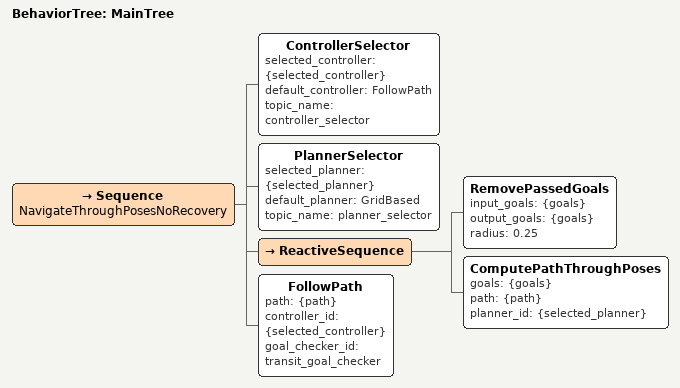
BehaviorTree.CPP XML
<!-- Physical-car default: plan once and never rotate or reverse blindly. -->
<root BTCPP_format="4" main_tree_to_execute="MainTree">
  <BehaviorTree ID="MainTree">
    <Sequence name="NavigateThroughPosesNoRecovery">
      <ControllerSelector
        selected_controller="{selected_controller}"
        default_controller="FollowPath"
        topic_name="controller_selector"/>
      <PlannerSelector
        selected_planner="{selected_planner}"
        default_planner="GridBased"
        topic_name="planner_selector"/>
      <ReactiveSequence>
        <RemovePassedGoals
          input_goals="{goals}"
          output_goals="{goals}"
          radius="0.25"/>
        <ComputePathThroughPoses
          goals="{goals}"
          path="{path}"
          planner_id="{selected_planner}"/>
      </ReactiveSequence>
      <FollowPath
        path="{path}"
        controller_id="{selected_controller}"
        goal_checker_id="transit_goal_checker"/>
    </Sequence>
  </BehaviorTree>
</root>
